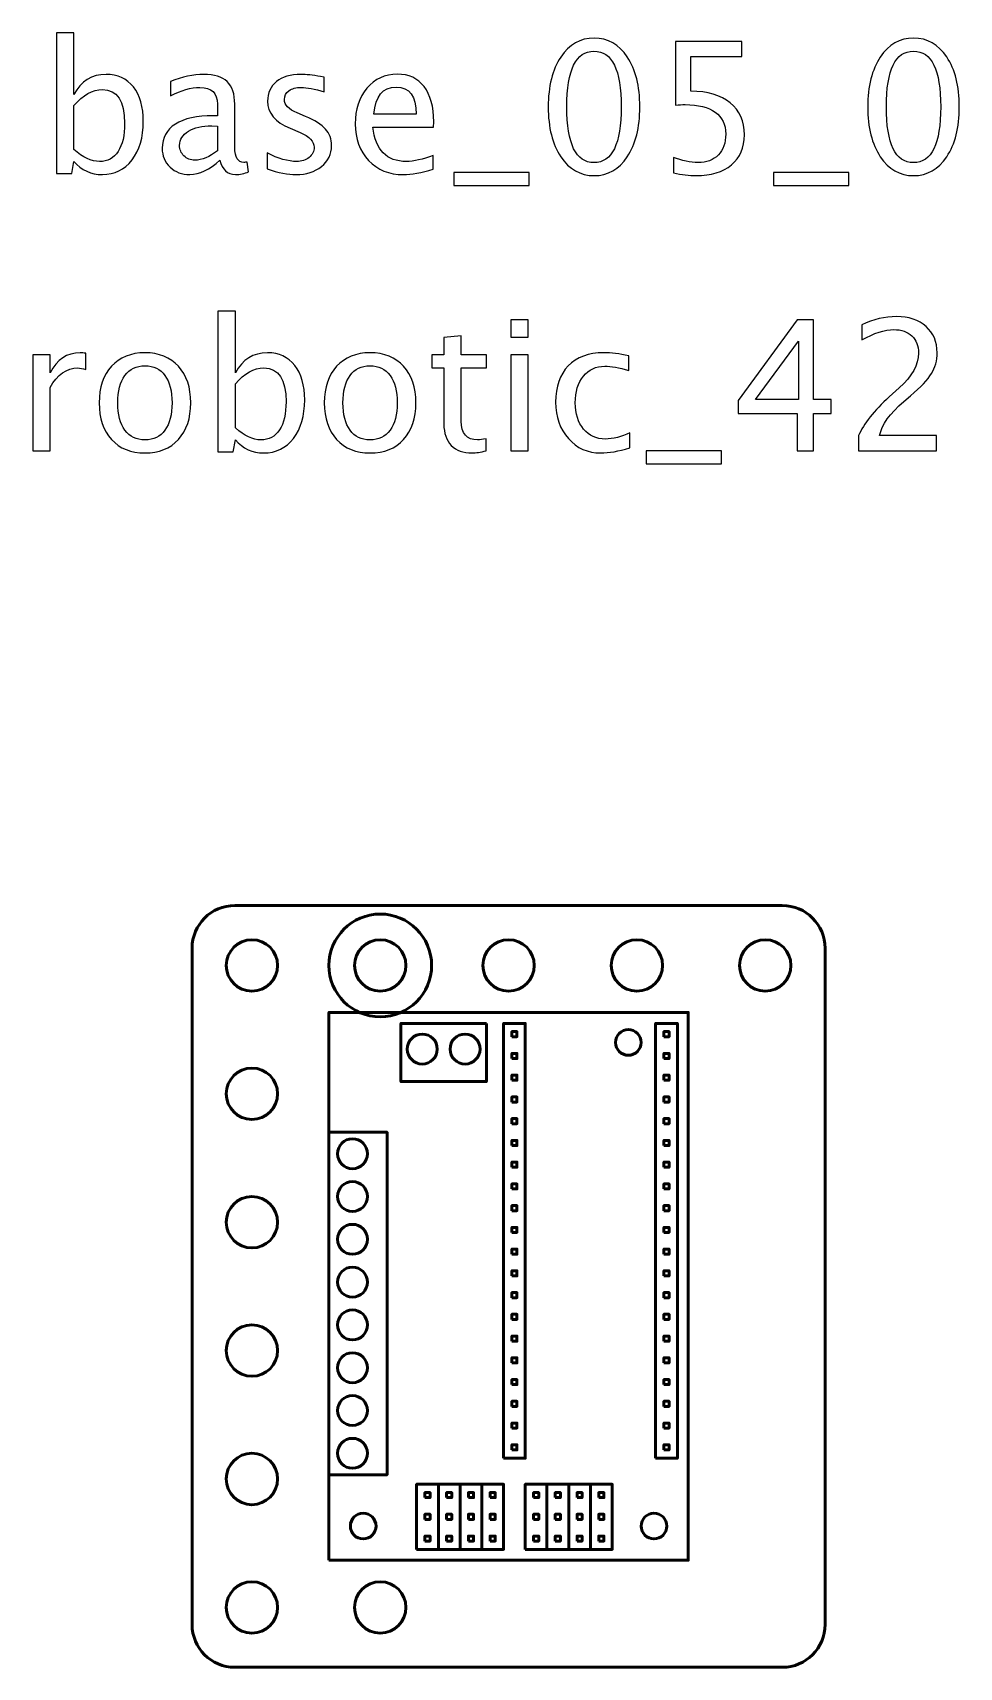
# Model space of a CAD drawing. Header units: centimetres. Extents: x -67 to 67, y -62 to 59.
# Drawn here: x -5.56 to 5.27, y -49.45 to -30.35 of the extents above; entities that cross this region are included whole.
import ezdxf

# ---------------------------------------------------------------- set-up
doc = ezdxf.new("R2010")
doc.units = ezdxf.units.CM
doc.header["$MEASUREMENT"] = 0
doc.layers.add('Layer 1', color=7, linetype='Continuous')

msp = doc.modelspace()

# ---------------------------------------------------------------- linework, layer by layer
at = {"layer": 'Layer 1', "color": 4, "lineweight": 53}
for points in [[(-2.1, -48.2), (2.1, -48.2), (2.1, -41.8), (-2.1, -41.8), (-2.1, -48.2)], [(-0.059, -47.007), (0.195, -47.007), (0.195, -41.927), (-0.059, -41.927), (-0.059, -47.007)], [(1.719, -47.007), (1.973, -47.007), (1.973, -41.927), (1.719, -41.927), (1.719, -47.007)], [(0.038, -42.084), (0.098, -42.084), (0.098, -42.024), (0.038, -42.024), (0.038, -42.084)], [(1.816, -42.084), (1.876, -42.084), (1.876, -42.024), (1.816, -42.024), (1.816, -42.084)], [(0.038, -42.338), (0.098, -42.338), (0.098, -42.278), (0.038, -42.278), (0.038, -42.338)], [(1.816, -42.338), (1.876, -42.338), (1.876, -42.278), (1.816, -42.278), (1.816, -42.338)], [(0.038, -42.592), (0.098, -42.592), (0.098, -42.532), (0.038, -42.532), (0.038, -42.592)], [(1.816, -42.592), (1.876, -42.592), (1.876, -42.532), (1.816, -42.532), (1.816, -42.592)], [(0.038, -42.846), (0.098, -42.846), (0.098, -42.786), (0.038, -42.786), (0.038, -42.846)], [(1.816, -42.846), (1.876, -42.846), (1.876, -42.786), (1.816, -42.786), (1.816, -42.846)], [(0.038, -43.1), (0.098, -43.1), (0.098, -43.04), (0.038, -43.04), (0.038, -43.1)], [(1.816, -43.1), (1.876, -43.1), (1.876, -43.04), (1.816, -43.04), (1.816, -43.1)], [(-2.1, -47.2), (-1.42, -47.2), (-1.42, -43.2), (-2.1, -43.2), (-2.1, -47.2)], [(0.038, -43.354), (0.098, -43.354), (0.098, -43.294), (0.038, -43.294), (0.038, -43.354)], [(1.816, -43.354), (1.876, -43.354), (1.876, -43.294), (1.816, -43.294), (1.816, -43.354)], [(0.038, -43.608), (0.098, -43.608), (0.098, -43.548), (0.038, -43.548), (0.038, -43.608)], [(1.816, -43.608), (1.876, -43.608), (1.876, -43.548), (1.816, -43.548), (1.816, -43.608)], [(0.038, -43.862), (0.098, -43.862), (0.098, -43.802), (0.038, -43.802), (0.038, -43.862)], [(1.816, -43.862), (1.876, -43.862), (1.876, -43.802), (1.816, -43.802), (1.816, -43.862)], [(0.038, -44.116), (0.098, -44.116), (0.098, -44.056), (0.038, -44.056), (0.038, -44.116)], [(1.816, -44.116), (1.876, -44.116), (1.876, -44.056), (1.816, -44.056), (1.816, -44.116)], [(0.038, -44.37), (0.098, -44.37), (0.098, -44.31), (0.038, -44.31), (0.038, -44.37)], [(1.816, -44.37), (1.876, -44.37), (1.876, -44.31), (1.816, -44.31), (1.816, -44.37)], [(0.038, -44.624), (0.098, -44.624), (0.098, -44.564), (0.038, -44.564), (0.038, -44.624)], [(1.816, -44.624), (1.876, -44.624), (1.876, -44.564), (1.816, -44.564), (1.816, -44.624)], [(0.038, -44.878), (0.098, -44.878), (0.098, -44.818), (0.038, -44.818), (0.038, -44.878)], [(1.816, -44.878), (1.876, -44.878), (1.876, -44.818), (1.816, -44.818), (1.816, -44.878)], [(0.038, -45.132), (0.098, -45.132), (0.098, -45.072), (0.038, -45.072), (0.038, -45.132)], [(1.816, -45.132), (1.876, -45.132), (1.876, -45.072), (1.816, -45.072), (1.816, -45.132)], [(0.038, -45.386), (0.098, -45.386), (0.098, -45.326), (0.038, -45.326), (0.038, -45.386)], [(1.816, -45.386), (1.876, -45.386), (1.876, -45.326), (1.816, -45.326), (1.816, -45.386)], [(0.038, -45.64), (0.098, -45.64), (0.098, -45.58), (0.038, -45.58), (0.038, -45.64)], [(1.816, -45.64), (1.876, -45.64), (1.876, -45.58), (1.816, -45.58), (1.816, -45.64)], [(0.038, -45.894), (0.098, -45.894), (0.098, -45.834), (0.038, -45.834), (0.038, -45.894)], [(1.816, -45.894), (1.876, -45.894), (1.876, -45.834), (1.816, -45.834), (1.816, -45.894)], [(0.038, -46.148), (0.098, -46.148), (0.098, -46.088), (0.038, -46.088), (0.038, -46.148)], [(1.816, -46.148), (1.876, -46.148), (1.876, -46.088), (1.816, -46.088), (1.816, -46.148)], [(0.038, -46.402), (0.098, -46.402), (0.098, -46.342), (0.038, -46.342), (0.038, -46.402)], [(1.816, -46.402), (1.876, -46.402), (1.876, -46.342), (1.816, -46.342), (1.816, -46.402)], [(0.038, -46.656), (0.098, -46.656), (0.098, -46.596), (0.038, -46.596), (0.038, -46.656)], [(1.816, -46.656), (1.876, -46.656), (1.876, -46.596), (1.816, -46.596), (1.816, -46.656)], [(0.038, -46.91), (0.098, -46.91), (0.098, -46.85), (0.038, -46.85), (0.038, -46.91)], [(1.816, -46.91), (1.876, -46.91), (1.876, -46.85), (1.816, -46.85), (1.816, -46.91)], [(-1.075, -48.073), (-0.821, -48.073), (-0.821, -47.311), (-1.075, -47.311), (-1.075, -48.073)], [(-0.821, -48.073), (-0.567, -48.073), (-0.567, -47.311), (-0.821, -47.311), (-0.821, -48.073)], [(-0.567, -48.073), (-0.313, -48.073), (-0.313, -47.311), (-0.567, -47.311), (-0.567, -48.073)], [(-0.313, -48.073), (-0.059, -48.073), (-0.059, -47.311), (-0.313, -47.311), (-0.313, -48.073)], [(0.195, -48.073), (0.449, -48.073), (0.449, -47.311), (0.195, -47.311), (0.195, -48.073)], [(0.449, -48.073), (0.703, -48.073), (0.703, -47.311), (0.449, -47.311), (0.449, -48.073)], [(0.703, -48.073), (0.957, -48.073), (0.957, -47.311), (0.703, -47.311), (0.703, -48.073)], [(0.957, -48.073), (1.211, -48.073), (1.211, -47.311), (0.957, -47.311), (0.957, -48.073)], [(-0.978, -47.468), (-0.918, -47.468), (-0.918, -47.408), (-0.978, -47.408), (-0.978, -47.468)], [(-0.724, -47.468), (-0.664, -47.468), (-0.664, -47.408), (-0.724, -47.408), (-0.724, -47.468)], [(-0.47, -47.468), (-0.41, -47.468), (-0.41, -47.408), (-0.47, -47.408), (-0.47, -47.468)], [(-0.216, -47.468), (-0.156, -47.468), (-0.156, -47.408), (-0.216, -47.408), (-0.216, -47.468)], [(0.292, -47.468), (0.352, -47.468), (0.352, -47.408), (0.292, -47.408), (0.292, -47.468)], [(0.546, -47.468), (0.606, -47.468), (0.606, -47.408), (0.546, -47.408), (0.546, -47.468)], [(0.8, -47.468), (0.86, -47.468), (0.86, -47.408), (0.8, -47.408), (0.8, -47.468)], [(1.054, -47.468), (1.114, -47.468), (1.114, -47.408), (1.054, -47.408), (1.054, -47.468)], [(-0.978, -47.722), (-0.918, -47.722), (-0.918, -47.662), (-0.978, -47.662), (-0.978, -47.722)], [(-0.724, -47.722), (-0.664, -47.722), (-0.664, -47.662), (-0.724, -47.662), (-0.724, -47.722)], [(-0.47, -47.722), (-0.41, -47.722), (-0.41, -47.662), (-0.47, -47.662), (-0.47, -47.722)], [(-0.216, -47.722), (-0.156, -47.722), (-0.156, -47.662), (-0.216, -47.662), (-0.216, -47.722)], [(0.292, -47.722), (0.352, -47.722), (0.352, -47.662), (0.292, -47.662), (0.292, -47.722)], [(0.546, -47.722), (0.606, -47.722), (0.606, -47.662), (0.546, -47.662), (0.546, -47.722)], [(0.8, -47.722), (0.86, -47.722), (0.86, -47.662), (0.8, -47.662), (0.8, -47.722)], [(1.054, -47.722), (1.114, -47.722), (1.114, -47.662), (1.054, -47.662), (1.054, -47.722)], [(-0.978, -47.976), (-0.918, -47.976), (-0.918, -47.916), (-0.978, -47.916), (-0.978, -47.976)], [(-0.724, -47.976), (-0.664, -47.976), (-0.664, -47.916), (-0.724, -47.916), (-0.724, -47.976)], [(-0.47, -47.976), (-0.41, -47.976), (-0.41, -47.916), (-0.47, -47.916), (-0.47, -47.976)], [(-0.216, -47.976), (-0.156, -47.976), (-0.156, -47.916), (-0.216, -47.916), (-0.216, -47.976)], [(0.292, -47.976), (0.352, -47.976), (0.352, -47.916), (0.292, -47.916), (0.292, -47.976)], [(0.546, -47.976), (0.606, -47.976), (0.606, -47.916), (0.546, -47.916), (0.546, -47.976)], [(0.8, -47.976), (0.86, -47.976), (0.86, -47.916), (0.8, -47.916), (0.8, -47.976)], [(1.054, -47.976), (1.114, -47.976), (1.114, -47.916), (1.054, -47.916), (1.054, -47.976)]]:
    msp.add_lwpolyline(points, close=True, dxfattribs=at)
at = {"layer": 'Layer 1', "lineweight": 53}
for centre, major_axis in [((-1.49999, -41.25001), (0, 0.60001)), ((-2.99999, -41.25001), (0, 0.30001)), ((-1.49999, -41.25001), (0, 0.30001)), ((0.00001, -41.25001), (0, 0.30001)), ((1.50001, -41.25001), (0, 0.30001)), ((3.00001, -41.25001), (0, 0.30001)), ((-2.99999, -42.75001), (0, 0.30001)), ((-2.99999, -44.25001), (0, 0.30001)), ((-2.99999, -45.75001), (0, 0.30001)), ((-2.99999, -47.25001), (0, 0.30001)), ((-2.99999, -48.75001), (0, 0.30001)), ((-1.49999, -48.75001), (0, 0.30001))]:
    msp.add_ellipse(centre, major_axis=major_axis, ratio=1, dxfattribs=at)
at = {"layer": 'Layer 1', "color": 4, "lineweight": 53}
for centre, major_axis in [((1.4, -42.15), (0, 0.15)), ((-1.825, -43.45), (0, 0.175)), ((-1.825, -43.95), (0, 0.175)), ((-1.825, -44.45), (0, 0.175)), ((-1.825, -44.95), (0, 0.175)), ((-1.825, -45.45), (0, 0.175)), ((-1.825, -45.95), (0, 0.175)), ((-1.825, -46.45), (0, 0.175)), ((-1.825, -46.95), (0, 0.175)), ((-1.7, -47.8), (0, 0.15)), ((1.7, -47.8), (0, 0.15))]:
    msp.add_ellipse(centre, major_axis=major_axis, ratio=1, dxfattribs=at)
at = {"layer": 'Layer 1'}
for points, knots in [([(-5.28445, -31.99811), (-5.28445, -31.99811), (-5.28445, -30.35346), (-5.28445, -30.35346), (-5.28445, -30.35346), (-5.28445, -30.35346), (-5.08125, -30.35346), (-5.08125, -30.35346), (-5.08125, -30.35346), (-5.08125, -30.35346), (-5.08125, -31.07559), (-5.08125, -31.07559), (-5.08125, -31.07559), (-4.99799, -30.91861), (-4.87276, -30.84029), (-4.70589, -30.84029), (-4.70589, -30.84029), (-4.57078, -30.84029), (-4.46459, -30.88933), (-4.38698, -30.98775), (-4.38698, -30.98775), (-4.30937, -31.08618), (-4.27056, -31.22059), (-4.27056, -31.39098), (-4.27056, -31.39098), (-4.27056, -31.57654), (-4.31466, -31.72647), (-4.4025, -31.84007), (-4.4025, -31.84007), (-4.49035, -31.95401), (-4.60606, -32.01081), (-4.74928, -32.01081), (-4.74928, -32.01081), (-4.88228, -32.01081), (-4.99305, -31.96001), (-5.08125, -31.85806), (-5.08125, -31.85806), (-5.08125, -31.85806), (-5.10594, -31.99811), (-5.10594, -31.99811), (-5.10594, -31.99811), (-5.10594, -31.99811), (-5.28445, -31.99811), (-5.28445, -31.99811)], [0, 0, 0, 0, 0.08333333, 0.08333333, 0.08333333, 0.08333333, 0.16666667, 0.16666667, 0.16666667, 0.16666667, 0.25, 0.25, 0.25, 0.25, 0.33333333, 0.33333333, 0.33333333, 0.33333333, 0.41666667, 0.41666667, 0.41666667, 0.41666667, 0.5, 0.5, 0.5, 0.5, 0.58333333, 0.58333333, 0.58333333, 0.58333333, 0.66666667, 0.66666667, 0.66666667, 0.66666667, 0.75, 0.75, 0.75, 0.75, 0.83333333, 0.83333333, 0.83333333, 0.83333333, 1, 1, 1, 1]), ([(0.99889, -32.02351), (0.83837, -32.02351), (0.7089, -31.94978), (0.61083, -31.80267), (0.61083, -31.80267), (0.51241, -31.65556), (0.46337, -31.46153), (0.46337, -31.22023), (0.46337, -31.22023), (0.46337, -30.97893), (0.51241, -30.78491), (0.61083, -30.6378), (0.61083, -30.6378), (0.7089, -30.49069), (0.83837, -30.41696), (0.99889, -30.41696), (0.99889, -30.41696), (1.16011, -30.41696), (1.28958, -30.49034), (1.38765, -30.63709), (1.38765, -30.63709), (1.48537, -30.78385), (1.53441, -30.97823), (1.53441, -31.22023), (1.53441, -31.22023), (1.53441, -31.46153), (1.48537, -31.65556), (1.38765, -31.80267), (1.38765, -31.80267), (1.28958, -31.94978), (1.16011, -32.02351), (0.99889, -32.02351)], [0, 0, 0, 0, 0.11111111, 0.11111111, 0.11111111, 0.11111111, 0.22222222, 0.22222222, 0.22222222, 0.22222222, 0.33333333, 0.33333333, 0.33333333, 0.33333333, 0.44444444, 0.44444444, 0.44444444, 0.44444444, 0.55555556, 0.55555556, 0.55555556, 0.55555556, 0.66666667, 0.66666667, 0.66666667, 0.66666667, 0.77777778, 0.77777778, 0.77777778, 0.77777778, 1, 1, 1, 1]), ([(1.92669, -31.99176), (1.92669, -31.99176), (1.92669, -31.80973), (1.92669, -31.80973), (1.92669, -31.80973), (2.02794, -31.85065), (2.1239, -31.87111), (2.21562, -31.87111), (2.21562, -31.87111), (2.31581, -31.87111), (2.39483, -31.84148), (2.45233, -31.78221), (2.45233, -31.78221), (2.50984, -31.72294), (2.53841, -31.64145), (2.53841, -31.53773), (2.53841, -31.53773), (2.53841, -31.42626), (2.49784, -31.34088), (2.4167, -31.28197), (2.4167, -31.28197), (2.33556, -31.22306), (2.21809, -31.19378), (2.06463, -31.19378), (2.06463, -31.19378), (2.029, -31.19378), (1.99125, -31.19624), (1.95209, -31.20118), (1.95209, -31.20118), (1.95209, -31.20118), (1.95209, -30.45506), (1.95209, -30.45506), (1.95209, -30.45506), (1.95209, -30.45506), (2.7268, -30.45506), (2.7268, -30.45506), (2.7268, -30.45506), (2.7268, -30.45506), (2.7268, -30.63286), (2.7268, -30.63286), (2.7268, -30.63286), (2.7268, -30.63286), (2.12989, -30.63286), (2.12989, -30.63286), (2.12989, -30.63286), (2.12989, -30.63286), (2.12989, -31.03714), (2.12989, -31.03714), (2.12989, -31.03714), (2.32674, -31.03714), (2.4802, -31.0823), (2.59062, -31.17261), (2.59062, -31.17261), (2.70104, -31.26257), (2.75643, -31.38745), (2.75643, -31.54726), (2.75643, -31.54726), (2.75643, -31.69613), (2.70633, -31.81255), (2.60614, -31.89686), (2.60614, -31.89686), (2.50596, -31.98118), (2.36767, -32.02351), (2.19128, -32.02351), (2.19128, -32.02351), (2.11261, -32.02351), (2.02441, -32.01293), (1.92669, -31.99176)], [0, 0, 0, 0, 0.05555556, 0.05555556, 0.05555556, 0.05555556, 0.11111111, 0.11111111, 0.11111111, 0.11111111, 0.16666667, 0.16666667, 0.16666667, 0.16666667, 0.22222222, 0.22222222, 0.22222222, 0.22222222, 0.27777778, 0.27777778, 0.27777778, 0.27777778, 0.33333333, 0.33333333, 0.33333333, 0.33333333, 0.38888889, 0.38888889, 0.38888889, 0.38888889, 0.44444444, 0.44444444, 0.44444444, 0.44444444, 0.5, 0.5, 0.5, 0.5, 0.55555556, 0.55555556, 0.55555556, 0.55555556, 0.61111111, 0.61111111, 0.61111111, 0.61111111, 0.66666667, 0.66666667, 0.66666667, 0.66666667, 0.72222222, 0.72222222, 0.72222222, 0.72222222, 0.77777778, 0.77777778, 0.77777778, 0.77777778, 0.83333333, 0.83333333, 0.83333333, 0.83333333, 0.88888889, 0.88888889, 0.88888889, 0.88888889, 1, 1, 1, 1]), ([(4.73411, -32.02351), (4.57359, -32.02351), (4.44412, -31.94978), (4.34605, -31.80267), (4.34605, -31.80267), (4.24763, -31.65556), (4.19859, -31.46153), (4.19859, -31.22023), (4.19859, -31.22023), (4.19859, -30.97893), (4.24763, -30.78491), (4.34605, -30.6378), (4.34605, -30.6378), (4.44412, -30.49069), (4.57359, -30.41696), (4.73411, -30.41696), (4.73411, -30.41696), (4.89533, -30.41696), (5.0248, -30.49034), (5.12287, -30.63709), (5.12287, -30.63709), (5.22059, -30.78385), (5.26963, -30.97823), (5.26963, -31.22023), (5.26963, -31.22023), (5.26963, -31.46153), (5.22059, -31.65556), (5.12287, -31.80267), (5.12287, -31.80267), (5.0248, -31.94978), (4.89533, -32.02351), (4.73411, -32.02351)], [0, 0, 0, 0, 0.11111111, 0.11111111, 0.11111111, 0.11111111, 0.22222222, 0.22222222, 0.22222222, 0.22222222, 0.33333333, 0.33333333, 0.33333333, 0.33333333, 0.44444444, 0.44444444, 0.44444444, 0.44444444, 0.55555556, 0.55555556, 0.55555556, 0.55555556, 0.66666667, 0.66666667, 0.66666667, 0.66666667, 0.77777778, 0.77777778, 0.77777778, 0.77777778, 1, 1, 1, 1]), ([(0.99853, -31.87111), (1.21055, -31.87111), (1.31639, -31.65415), (1.31639, -31.22023), (1.31639, -31.22023), (1.31639, -30.78632), (1.21055, -30.56936), (0.99853, -30.56936), (0.99853, -30.56936), (0.78722, -30.56936), (0.68139, -30.78632), (0.68139, -31.22023), (0.68139, -31.22023), (0.68139, -31.65415), (0.78722, -31.87111), (0.99853, -31.87111)], [0, 0, 0, 0, 0.2, 0.2, 0.2, 0.2, 0.4, 0.4, 0.4, 0.4, 0.6, 0.6, 0.6, 0.6, 1, 1, 1, 1]), ([(4.73375, -31.87111), (4.94577, -31.87111), (5.05161, -31.65415), (5.05161, -31.22023), (5.05161, -31.22023), (5.05161, -30.78632), (4.94577, -30.56936), (4.73375, -30.56936), (4.73375, -30.56936), (4.52244, -30.56936), (4.41661, -30.78632), (4.41661, -31.22023), (4.41661, -31.22023), (4.41661, -31.65415), (4.52244, -31.87111), (4.73375, -31.87111)], [0, 0, 0, 0, 0.2, 0.2, 0.2, 0.2, 0.4, 0.4, 0.4, 0.4, 0.6, 0.6, 0.6, 0.6, 1, 1, 1, 1]), ([(-3.37416, -31.84253), (-3.49622, -31.95472), (-3.61369, -32.01081), (-3.72658, -32.01081), (-3.72658, -32.01081), (-3.81936, -32.01081), (-3.89662, -31.98188), (-3.95765, -31.92367), (-3.95765, -31.92367), (-4.01903, -31.86547), (-4.04973, -31.79209), (-4.04973, -31.70354), (-4.04973, -31.70354), (-4.04973, -31.58113), (-3.99822, -31.48693), (-3.89521, -31.42132), (-3.89521, -31.42132), (-3.7922, -31.3557), (-3.64438, -31.32289), (-3.45177, -31.32289), (-3.45177, -31.32289), (-3.45177, -31.32289), (-3.40414, -31.32289), (-3.40414, -31.32289), (-3.40414, -31.32289), (-3.40414, -31.32289), (-3.40414, -31.18778), (-3.40414, -31.18778), (-3.40414, -31.18778), (-3.40414, -31.0576), (-3.47188, -30.99269), (-3.6077, -30.99269), (-3.6077, -30.99269), (-3.71282, -30.99269), (-3.82783, -31.02585), (-3.95236, -31.09218), (-3.95236, -31.09218), (-3.95236, -31.09218), (-3.95236, -30.92496), (-3.95236, -30.92496), (-3.95236, -30.92496), (-3.81548, -30.86851), (-3.68636, -30.84029), (-3.56536, -30.84029), (-3.56536, -30.84029), (-3.44083, -30.84029), (-3.34876, -30.86851), (-3.28984, -30.92531), (-3.28984, -30.92531), (-3.23058, -30.98211), (-3.20094, -31.0696), (-3.20094, -31.18778), (-3.20094, -31.18778), (-3.20094, -31.18778), (-3.20094, -31.69472), (-3.20094, -31.69472), (-3.20094, -31.69472), (-3.20094, -31.81078), (-3.16531, -31.86899), (-3.0937, -31.86899), (-3.0937, -31.86899), (-3.08488, -31.86899), (-3.07182, -31.86758), (-3.05454, -31.86476), (-3.05454, -31.86476), (-3.05454, -31.86476), (-3.04007, -31.97765), (-3.04007, -31.97765), (-3.04007, -31.97765), (-3.08629, -31.99987), (-3.13709, -32.01081), (-3.19283, -32.01081), (-3.19283, -32.01081), (-3.28773, -32.01081), (-3.34805, -31.95472), (-3.37416, -31.84253)], [0, 0, 0, 0, 0.05, 0.05, 0.05, 0.05, 0.1, 0.1, 0.1, 0.1, 0.15, 0.15, 0.15, 0.15, 0.2, 0.2, 0.2, 0.2, 0.25, 0.25, 0.25, 0.25, 0.3, 0.3, 0.3, 0.3, 0.35, 0.35, 0.35, 0.35, 0.4, 0.4, 0.4, 0.4, 0.45, 0.45, 0.45, 0.45, 0.5, 0.5, 0.5, 0.5, 0.55, 0.55, 0.55, 0.55, 0.6, 0.6, 0.6, 0.6, 0.65, 0.65, 0.65, 0.65, 0.7, 0.7, 0.7, 0.7, 0.75, 0.75, 0.75, 0.75, 0.8, 0.8, 0.8, 0.8, 0.85, 0.85, 0.85, 0.85, 0.9, 0.9, 0.9, 0.9, 1, 1, 1, 1]), ([(-2.82383, -31.94519), (-2.82383, -31.94519), (-2.82383, -31.75893), (-2.82383, -31.75893), (-2.82383, -31.75893), (-2.69083, -31.82525), (-2.57547, -31.85841), (-2.47705, -31.85841), (-2.47705, -31.85841), (-2.41848, -31.85841), (-2.3698, -31.84253), (-2.33135, -31.81078), (-2.33135, -31.81078), (-2.2929, -31.77939), (-2.27349, -31.73988), (-2.27349, -31.69225), (-2.27349, -31.69225), (-2.27349, -31.62275), (-2.32747, -31.56525), (-2.43542, -31.51974), (-2.43542, -31.51974), (-2.43542, -31.51974), (-2.5543, -31.4693), (-2.5543, -31.4693), (-2.5543, -31.4693), (-2.72963, -31.39662), (-2.81748, -31.2915), (-2.81748, -31.15497), (-2.81748, -31.15497), (-2.81748, -31.05725), (-2.7829, -30.98034), (-2.71376, -30.92425), (-2.71376, -30.92425), (-2.64462, -30.86816), (-2.54972, -30.84029), (-2.42942, -30.84029), (-2.42942, -30.84029), (-2.36698, -30.84029), (-2.28937, -30.84876), (-2.19729, -30.86604), (-2.19729, -30.86604), (-2.19729, -30.86604), (-2.15496, -30.87416), (-2.15496, -30.87416), (-2.15496, -30.87416), (-2.15496, -30.87416), (-2.15496, -31.04349), (-2.15496, -31.04349), (-2.15496, -31.04349), (-2.2682, -31.00963), (-2.35851, -30.99269), (-2.42589, -30.99269), (-2.42589, -30.99269), (-2.48516, -30.99269), (-2.53208, -31.00574), (-2.56771, -31.0315), (-2.56771, -31.0315), (-2.60299, -31.05725), (-2.62063, -31.09182), (-2.62063, -31.13521), (-2.62063, -31.13521), (-2.62063, -31.19624), (-2.57124, -31.2481), (-2.47211, -31.29008), (-2.47211, -31.29008), (-2.47211, -31.29008), (-2.37439, -31.33136), (-2.37439, -31.33136), (-2.37439, -31.33136), (-2.26361, -31.37793), (-2.1853, -31.42731), (-2.13944, -31.47917), (-2.13944, -31.47917), (-2.09322, -31.53103), (-2.07029, -31.59594), (-2.07029, -31.67355), (-2.07029, -31.67355), (-2.07029, -31.77198), (-2.1091, -31.85277), (-2.18706, -31.91591), (-2.18706, -31.91591), (-2.26467, -31.97906), (-2.36416, -32.01081), (-2.48516, -32.01081), (-2.48516, -32.01081), (-2.57829, -32.01081), (-2.69083, -31.98894), (-2.82383, -31.94519)], [0, 0, 0, 0, 0.04347826, 0.04347826, 0.04347826, 0.04347826, 0.08695652, 0.08695652, 0.08695652, 0.08695652, 0.13043478, 0.13043478, 0.13043478, 0.13043478, 0.17391304, 0.17391304, 0.17391304, 0.17391304, 0.2173913, 0.2173913, 0.2173913, 0.2173913, 0.26086957, 0.26086957, 0.26086957, 0.26086957, 0.30434783, 0.30434783, 0.30434783, 0.30434783, 0.34782609, 0.34782609, 0.34782609, 0.34782609, 0.39130435, 0.39130435, 0.39130435, 0.39130435, 0.43478261, 0.43478261, 0.43478261, 0.43478261, 0.47826087, 0.47826087, 0.47826087, 0.47826087, 0.52173913, 0.52173913, 0.52173913, 0.52173913, 0.56521739, 0.56521739, 0.56521739, 0.56521739, 0.60869565, 0.60869565, 0.60869565, 0.60869565, 0.65217391, 0.65217391, 0.65217391, 0.65217391, 0.69565217, 0.69565217, 0.69565217, 0.69565217, 0.73913043, 0.73913043, 0.73913043, 0.73913043, 0.7826087, 0.7826087, 0.7826087, 0.7826087, 0.82608696, 0.82608696, 0.82608696, 0.82608696, 0.86956522, 0.86956522, 0.86956522, 0.86956522, 0.91304348, 0.91304348, 0.91304348, 0.91304348, 1, 1, 1, 1]), ([(-0.88108, -31.94943), (-1.0176, -31.99035), (-1.13437, -32.01081), (-1.23174, -32.01081), (-1.23174, -32.01081), (-1.3979, -32.01081), (-1.53301, -31.95578), (-1.63708, -31.84606), (-1.63708, -31.84606), (-1.74115, -31.73635), (-1.79336, -31.59418), (-1.79336, -31.4192), (-1.79336, -31.4192), (-1.79336, -31.24951), (-1.7475, -31.11017), (-1.65542, -31.00116), (-1.65542, -31.00116), (-1.56335, -30.8925), (-1.44552, -30.83817), (-1.30194, -30.83817), (-1.30194, -30.83817), (-1.16612, -30.83817), (-1.06099, -30.88651), (-0.98691, -30.98317), (-0.98691, -30.98317), (-0.91283, -31.07983), (-0.87578, -31.21671), (-0.87578, -31.39415), (-0.87578, -31.39415), (-0.87578, -31.39415), (-0.87684, -31.45624), (-0.87684, -31.45624), (-0.87684, -31.45624), (-0.87684, -31.45624), (-1.58593, -31.45624), (-1.58593, -31.45624), (-1.58593, -31.45624), (-1.55629, -31.72435), (-1.42541, -31.85841), (-1.19364, -31.85841), (-1.19364, -31.85841), (-1.10862, -31.85841), (-1.00455, -31.83442), (-0.88108, -31.78644), (-0.88108, -31.78644), (-0.88108, -31.78644), (-0.88108, -31.94943), (-0.88108, -31.94943)], [0, 0, 0, 0, 0.07692308, 0.07692308, 0.07692308, 0.07692308, 0.15384615, 0.15384615, 0.15384615, 0.15384615, 0.23076923, 0.23076923, 0.23076923, 0.23076923, 0.30769231, 0.30769231, 0.30769231, 0.30769231, 0.38461538, 0.38461538, 0.38461538, 0.38461538, 0.46153846, 0.46153846, 0.46153846, 0.46153846, 0.53846154, 0.53846154, 0.53846154, 0.53846154, 0.61538462, 0.61538462, 0.61538462, 0.61538462, 0.69230769, 0.69230769, 0.69230769, 0.69230769, 0.76923077, 0.76923077, 0.76923077, 0.76923077, 0.84615385, 0.84615385, 0.84615385, 0.84615385, 1, 1, 1, 1]), ([(-5.08125, -31.718), (-4.97647, -31.81149), (-4.87664, -31.85841), (-4.78174, -31.85841), (-4.78174, -31.85841), (-4.68825, -31.85841), (-4.61593, -31.81925), (-4.56513, -31.74129), (-4.56513, -31.74129), (-4.51398, -31.66332), (-4.48858, -31.55361), (-4.48858, -31.41179), (-4.48858, -31.41179), (-4.48858, -31.14933), (-4.57537, -31.01809), (-4.74893, -31.01809), (-4.74893, -31.01809), (-4.86253, -31.01809), (-4.9733, -31.07948), (-5.08125, -31.20259), (-5.08125, -31.20259), (-5.08125, -31.20259), (-5.08125, -31.718), (-5.08125, -31.718)], [0, 0, 0, 0, 0.14285714, 0.14285714, 0.14285714, 0.14285714, 0.28571429, 0.28571429, 0.28571429, 0.28571429, 0.42857143, 0.42857143, 0.42857143, 0.42857143, 0.57142857, 0.57142857, 0.57142857, 0.57142857, 0.71428571, 0.71428571, 0.71428571, 0.71428571, 1, 1, 1, 1]), ([(-1.57534, -31.30384), (-1.57534, -31.30384), (-1.08004, -31.30384), (-1.08004, -31.30384), (-1.08004, -31.30384), (-1.08004, -31.095), (-1.15801, -30.99058), (-1.31358, -30.99058), (-1.31358, -30.99058), (-1.47021, -30.99058), (-1.55735, -31.095), (-1.57534, -31.30384)], [0, 0, 0, 0, 0.25, 0.25, 0.25, 0.25, 0.5, 0.5, 0.5, 0.5, 1, 1, 1, 1]), ([(-3.40414, -31.73176), (-3.40414, -31.73176), (-3.40414, -31.44354), (-3.40414, -31.44354), (-3.40414, -31.44354), (-3.40414, -31.44354), (-3.46941, -31.44143), (-3.46941, -31.44143), (-3.46941, -31.44143), (-3.5823, -31.44143), (-3.67331, -31.46224), (-3.74281, -31.50387), (-3.74281, -31.50387), (-3.81195, -31.54585), (-3.84653, -31.60123), (-3.84653, -31.67038), (-3.84653, -31.67038), (-3.84653, -31.71871), (-3.82924, -31.75963), (-3.79502, -31.79315), (-3.79502, -31.79315), (-3.76045, -31.82666), (-3.71847, -31.84359), (-3.66873, -31.84359), (-3.66873, -31.84359), (-3.58406, -31.84359), (-3.49586, -31.8062), (-3.40414, -31.73176)], [0, 0, 0, 0, 0.125, 0.125, 0.125, 0.125, 0.25, 0.25, 0.25, 0.25, 0.375, 0.375, 0.375, 0.375, 0.5, 0.5, 0.5, 0.5, 0.625, 0.625, 0.625, 0.625, 0.75, 0.75, 0.75, 0.75, 1, 1, 1, 1]), ([(-0.63942, -32.13781), (-0.63942, -32.13781), (-0.63942, -31.98541), (-0.63942, -31.98541), (-0.63942, -31.98541), (-0.63942, -31.98541), (0.24111, -31.98541), (0.24111, -31.98541), (0.24111, -31.98541), (0.24111, -31.98541), (0.24111, -32.13781), (0.24111, -32.13781), (0.24111, -32.13781), (0.24111, -32.13781), (-0.63942, -32.13781), (-0.63942, -32.13781)], [0, 0, 0, 0, 0.2, 0.2, 0.2, 0.2, 0.4, 0.4, 0.4, 0.4, 0.6, 0.6, 0.6, 0.6, 1, 1, 1, 1]), ([(3.0958, -32.13781), (3.0958, -32.13781), (3.0958, -31.98541), (3.0958, -31.98541), (3.0958, -31.98541), (3.0958, -31.98541), (3.97633, -31.98541), (3.97633, -31.98541), (3.97633, -31.98541), (3.97633, -31.98541), (3.97633, -32.13781), (3.97633, -32.13781), (3.97633, -32.13781), (3.97633, -32.13781), (3.0958, -32.13781), (3.0958, -32.13781)], [0, 0, 0, 0, 0.2, 0.2, 0.2, 0.2, 0.4, 0.4, 0.4, 0.4, 0.6, 0.6, 0.6, 0.6, 1, 1, 1, 1]), ([(-3.39744, -35.25072), (-3.39744, -35.25072), (-3.39744, -33.60607), (-3.39744, -33.60607), (-3.39744, -33.60607), (-3.39744, -33.60607), (-3.19424, -33.60607), (-3.19424, -33.60607), (-3.19424, -33.60607), (-3.19424, -33.60607), (-3.19424, -34.3282), (-3.19424, -34.3282), (-3.19424, -34.3282), (-3.11098, -34.17122), (-2.98575, -34.0929), (-2.81888, -34.0929), (-2.81888, -34.0929), (-2.68377, -34.0929), (-2.57758, -34.14194), (-2.49997, -34.24036), (-2.49997, -34.24036), (-2.42236, -34.33879), (-2.38355, -34.4732), (-2.38355, -34.64359), (-2.38355, -34.64359), (-2.38355, -34.82915), (-2.42765, -34.97908), (-2.51549, -35.09268), (-2.51549, -35.09268), (-2.60334, -35.20662), (-2.71905, -35.26342), (-2.86227, -35.26342), (-2.86227, -35.26342), (-2.99527, -35.26342), (-3.10604, -35.21262), (-3.19424, -35.11067), (-3.19424, -35.11067), (-3.19424, -35.11067), (-3.21893, -35.25072), (-3.21893, -35.25072), (-3.21893, -35.25072), (-3.21893, -35.25072), (-3.39744, -35.25072), (-3.39744, -35.25072)], [0, 0, 0, 0, 0.08333333, 0.08333333, 0.08333333, 0.08333333, 0.16666667, 0.16666667, 0.16666667, 0.16666667, 0.25, 0.25, 0.25, 0.25, 0.33333333, 0.33333333, 0.33333333, 0.33333333, 0.41666667, 0.41666667, 0.41666667, 0.41666667, 0.5, 0.5, 0.5, 0.5, 0.58333333, 0.58333333, 0.58333333, 0.58333333, 0.66666667, 0.66666667, 0.66666667, 0.66666667, 0.75, 0.75, 0.75, 0.75, 0.83333333, 0.83333333, 0.83333333, 0.83333333, 1, 1, 1, 1]), ([(0.02662, -33.91087), (0.02662, -33.91087), (0.02662, -33.70767), (0.02662, -33.70767), (0.02662, -33.70767), (0.02662, -33.70767), (0.22982, -33.70767), (0.22982, -33.70767), (0.22982, -33.70767), (0.22982, -33.70767), (0.22982, -33.91087), (0.22982, -33.91087), (0.22982, -33.91087), (0.22982, -33.91087), (0.02662, -33.91087), (0.02662, -33.91087)], [0, 0, 0, 0, 0.2, 0.2, 0.2, 0.2, 0.4, 0.4, 0.4, 0.4, 0.6, 0.6, 0.6, 0.6, 1, 1, 1, 1]), ([(3.37555, -35.23802), (3.37555, -35.23802), (3.37555, -34.8041), (3.37555, -34.8041), (3.37555, -34.8041), (3.37555, -34.8041), (2.68552, -34.8041), (2.68552, -34.8041), (2.68552, -34.8041), (2.68552, -34.8041), (2.68552, -34.64959), (2.68552, -34.64959), (2.68552, -34.64959), (2.68552, -34.64959), (3.37555, -33.70767), (3.37555, -33.70767), (3.37555, -33.70767), (3.37555, -33.70767), (3.56605, -33.70767), (3.56605, -33.70767), (3.56605, -33.70767), (3.56605, -33.70767), (3.56605, -34.63689), (3.56605, -34.63689), (3.56605, -34.63689), (3.56605, -34.63689), (3.77137, -34.63689), (3.77137, -34.63689), (3.77137, -34.63689), (3.77137, -34.63689), (3.77137, -34.8041), (3.77137, -34.8041), (3.77137, -34.8041), (3.77137, -34.8041), (3.56605, -34.8041), (3.56605, -34.8041), (3.56605, -34.8041), (3.56605, -34.8041), (3.56605, -35.23802), (3.56605, -35.23802), (3.56605, -35.23802), (3.56605, -35.23802), (3.37555, -35.23802), (3.37555, -35.23802)], [0, 0, 0, 0, 0.08333333, 0.08333333, 0.08333333, 0.08333333, 0.16666667, 0.16666667, 0.16666667, 0.16666667, 0.25, 0.25, 0.25, 0.25, 0.33333333, 0.33333333, 0.33333333, 0.33333333, 0.41666667, 0.41666667, 0.41666667, 0.41666667, 0.5, 0.5, 0.5, 0.5, 0.58333333, 0.58333333, 0.58333333, 0.58333333, 0.66666667, 0.66666667, 0.66666667, 0.66666667, 0.75, 0.75, 0.75, 0.75, 0.83333333, 0.83333333, 0.83333333, 0.83333333, 1, 1, 1, 1]), ([(4.09169, -35.23802), (4.09169, -35.23802), (4.09169, -35.06022), (4.09169, -35.06022), (4.09169, -35.06022), (4.15096, -34.92158), (4.27055, -34.77024), (4.45082, -34.6069), (4.45082, -34.6069), (4.45082, -34.6069), (4.56724, -34.50248), (4.56724, -34.50248), (4.56724, -34.50248), (4.71717, -34.3663), (4.79231, -34.23154), (4.79231, -34.09749), (4.79231, -34.09749), (4.79231, -34.01176), (4.76656, -33.94473), (4.71541, -33.8957), (4.71541, -33.8957), (4.66425, -33.84666), (4.59334, -33.82197), (4.50339, -33.82197), (4.50339, -33.82197), (4.39826, -33.82197), (4.27373, -33.86218), (4.12979, -33.94262), (4.12979, -33.94262), (4.12979, -33.94262), (4.12979, -33.76482), (4.12979, -33.76482), (4.12979, -33.76482), (4.26561, -33.70132), (4.40073, -33.66957), (4.53549, -33.66957), (4.53549, -33.66957), (4.67872, -33.66957), (4.79372, -33.70802), (4.88051, -33.78528), (4.88051, -33.78528), (4.96694, -33.86254), (5.01033, -33.96484), (5.01033, -34.09255), (5.01033, -34.09255), (5.01033, -34.18427), (4.98846, -34.26576), (4.94471, -34.33667), (4.94471, -34.33667), (4.90061, -34.40793), (4.81912, -34.49401), (4.69953, -34.59561), (4.69953, -34.59561), (4.69953, -34.59561), (4.62086, -34.66264), (4.62086, -34.66264), (4.62086, -34.66264), (4.45717, -34.80128), (4.36263, -34.93393), (4.33723, -35.06022), (4.33723, -35.06022), (4.33723, -35.06022), (5.00398, -35.06022), (5.00398, -35.06022), (5.00398, -35.06022), (5.00398, -35.06022), (5.00398, -35.23802), (5.00398, -35.23802), (5.00398, -35.23802), (5.00398, -35.23802), (4.09169, -35.23802), (4.09169, -35.23802)], [0, 0, 0, 0, 0.05263158, 0.05263158, 0.05263158, 0.05263158, 0.10526316, 0.10526316, 0.10526316, 0.10526316, 0.15789474, 0.15789474, 0.15789474, 0.15789474, 0.21052632, 0.21052632, 0.21052632, 0.21052632, 0.26315789, 0.26315789, 0.26315789, 0.26315789, 0.31578947, 0.31578947, 0.31578947, 0.31578947, 0.36842105, 0.36842105, 0.36842105, 0.36842105, 0.42105263, 0.42105263, 0.42105263, 0.42105263, 0.47368421, 0.47368421, 0.47368421, 0.47368421, 0.52631579, 0.52631579, 0.52631579, 0.52631579, 0.57894737, 0.57894737, 0.57894737, 0.57894737, 0.63157895, 0.63157895, 0.63157895, 0.63157895, 0.68421053, 0.68421053, 0.68421053, 0.68421053, 0.73684211, 0.73684211, 0.73684211, 0.73684211, 0.78947368, 0.78947368, 0.78947368, 0.78947368, 0.84210526, 0.84210526, 0.84210526, 0.84210526, 0.89473684, 0.89473684, 0.89473684, 0.89473684, 1, 1, 1, 1]), ([(-0.26336, -35.23767), (-0.32615, -35.25495), (-0.38083, -35.26342), (-0.42705, -35.26342), (-0.42705, -35.26342), (-0.53076, -35.26342), (-0.61155, -35.23379), (-0.66941, -35.17452), (-0.66941, -35.17452), (-0.72762, -35.11525), (-0.75654, -35.03306), (-0.75654, -34.92758), (-0.75654, -34.92758), (-0.75654, -34.92758), (-0.75654, -34.26859), (-0.75654, -34.26859), (-0.75654, -34.26859), (-0.75654, -34.26859), (-0.89695, -34.26859), (-0.89695, -34.26859), (-0.89695, -34.26859), (-0.89695, -34.26859), (-0.89695, -34.11618), (-0.89695, -34.11618), (-0.89695, -34.11618), (-0.89695, -34.11618), (-0.75654, -34.11618), (-0.75654, -34.11618), (-0.75654, -34.11618), (-0.75654, -34.11618), (-0.75654, -33.91334), (-0.75654, -33.91334), (-0.75654, -33.91334), (-0.75654, -33.91334), (-0.55334, -33.89393), (-0.55334, -33.89393), (-0.55334, -33.89393), (-0.55334, -33.89393), (-0.55334, -34.11618), (-0.55334, -34.11618), (-0.55334, -34.11618), (-0.55334, -34.11618), (-0.25913, -34.11618), (-0.25913, -34.11618), (-0.25913, -34.11618), (-0.25913, -34.11618), (-0.25913, -34.26859), (-0.25913, -34.26859), (-0.25913, -34.26859), (-0.25913, -34.26859), (-0.55334, -34.26859), (-0.55334, -34.26859), (-0.55334, -34.26859), (-0.55334, -34.26859), (-0.55334, -34.89089), (-0.55334, -34.89089), (-0.55334, -34.89089), (-0.55334, -35.03764), (-0.48949, -35.11102), (-0.36214, -35.11102), (-0.36214, -35.11102), (-0.33497, -35.11102), (-0.30216, -35.10643), (-0.26336, -35.09761), (-0.26336, -35.09761), (-0.26336, -35.09761), (-0.26336, -35.23767), (-0.26336, -35.23767)], [0, 0, 0, 0, 0.05555556, 0.05555556, 0.05555556, 0.05555556, 0.11111111, 0.11111111, 0.11111111, 0.11111111, 0.16666667, 0.16666667, 0.16666667, 0.16666667, 0.22222222, 0.22222222, 0.22222222, 0.22222222, 0.27777778, 0.27777778, 0.27777778, 0.27777778, 0.33333333, 0.33333333, 0.33333333, 0.33333333, 0.38888889, 0.38888889, 0.38888889, 0.38888889, 0.44444444, 0.44444444, 0.44444444, 0.44444444, 0.5, 0.5, 0.5, 0.5, 0.55555556, 0.55555556, 0.55555556, 0.55555556, 0.61111111, 0.61111111, 0.61111111, 0.61111111, 0.66666667, 0.66666667, 0.66666667, 0.66666667, 0.72222222, 0.72222222, 0.72222222, 0.72222222, 0.77777778, 0.77777778, 0.77777778, 0.77777778, 0.83333333, 0.83333333, 0.83333333, 0.83333333, 0.88888889, 0.88888889, 0.88888889, 0.88888889, 1, 1, 1, 1]), ([(2.88625, -34.63689), (2.88625, -34.63689), (3.38825, -34.63689), (3.38825, -34.63689), (3.38825, -34.63689), (3.38825, -34.63689), (3.38825, -33.95885), (3.38825, -33.95885), (3.38825, -33.95885), (3.38825, -33.95885), (2.88625, -34.63689), (2.88625, -34.63689)], [0, 0, 0, 0, 0.25, 0.25, 0.25, 0.25, 0.5, 0.5, 0.5, 0.5, 1, 1, 1, 1]), ([(-5.56385, -35.23802), (-5.56385, -35.23802), (-5.56385, -34.11618), (-5.56385, -34.11618), (-5.56385, -34.11618), (-5.56385, -34.11618), (-5.36065, -34.11618), (-5.36065, -34.11618), (-5.36065, -34.11618), (-5.36065, -34.11618), (-5.36065, -34.3282), (-5.36065, -34.3282), (-5.36065, -34.3282), (-5.27986, -34.17122), (-5.16274, -34.0929), (-5.00893, -34.0929), (-5.00893, -34.0929), (-4.98812, -34.0929), (-4.96624, -34.09467), (-4.94367, -34.09819), (-4.94367, -34.09819), (-4.94367, -34.09819), (-4.94367, -34.28834), (-4.94367, -34.28834), (-4.94367, -34.28834), (-4.97894, -34.2767), (-5.00999, -34.2707), (-5.0368, -34.2707), (-5.0368, -34.2707), (-5.16592, -34.2707), (-5.27387, -34.3469), (-5.36065, -34.49965), (-5.36065, -34.49965), (-5.36065, -34.49965), (-5.36065, -35.23802), (-5.36065, -35.23802), (-5.36065, -35.23802), (-5.36065, -35.23802), (-5.56385, -35.23802), (-5.56385, -35.23802)], [0, 0, 0, 0, 0.09090909, 0.09090909, 0.09090909, 0.09090909, 0.18181818, 0.18181818, 0.18181818, 0.18181818, 0.27272727, 0.27272727, 0.27272727, 0.27272727, 0.36363636, 0.36363636, 0.36363636, 0.36363636, 0.45454545, 0.45454545, 0.45454545, 0.45454545, 0.54545455, 0.54545455, 0.54545455, 0.54545455, 0.63636364, 0.63636364, 0.63636364, 0.63636364, 0.72727273, 0.72727273, 0.72727273, 0.72727273, 0.81818182, 0.81818182, 0.81818182, 0.81818182, 1, 1, 1, 1]), ([(-4.25116, -35.26342), (-4.41591, -35.26342), (-4.54644, -35.21086), (-4.64239, -35.10573), (-4.64239, -35.10573), (-4.7387, -35.0006), (-4.78668, -34.85772), (-4.78668, -34.67746), (-4.78668, -34.67746), (-4.78668, -34.49754), (-4.7387, -34.35502), (-4.64239, -34.25024), (-4.64239, -34.25024), (-4.54644, -34.14547), (-4.41591, -34.0929), (-4.25116, -34.0929), (-4.25116, -34.0929), (-4.08641, -34.0929), (-3.95589, -34.14547), (-3.85993, -34.25024), (-3.85993, -34.25024), (-3.76362, -34.35502), (-3.71564, -34.49754), (-3.71564, -34.67746), (-3.71564, -34.67746), (-3.71564, -34.85772), (-3.76362, -35.0006), (-3.85993, -35.10573), (-3.85993, -35.10573), (-3.95589, -35.21086), (-4.08641, -35.26342), (-4.25116, -35.26342)], [0, 0, 0, 0, 0.11111111, 0.11111111, 0.11111111, 0.11111111, 0.22222222, 0.22222222, 0.22222222, 0.22222222, 0.33333333, 0.33333333, 0.33333333, 0.33333333, 0.44444444, 0.44444444, 0.44444444, 0.44444444, 0.55555556, 0.55555556, 0.55555556, 0.55555556, 0.66666667, 0.66666667, 0.66666667, 0.66666667, 0.77777778, 0.77777778, 0.77777778, 0.77777778, 1, 1, 1, 1]), ([(-1.61873, -35.26342), (-1.78348, -35.26342), (-1.91401, -35.21086), (-2.00996, -35.10573), (-2.00996, -35.10573), (-2.10627, -35.0006), (-2.15425, -34.85772), (-2.15425, -34.67746), (-2.15425, -34.67746), (-2.15425, -34.49754), (-2.10627, -34.35502), (-2.00996, -34.25024), (-2.00996, -34.25024), (-1.91401, -34.14547), (-1.78348, -34.0929), (-1.61873, -34.0929), (-1.61873, -34.0929), (-1.45398, -34.0929), (-1.32346, -34.14547), (-1.2275, -34.25024), (-1.2275, -34.25024), (-1.13119, -34.35502), (-1.08321, -34.49754), (-1.08321, -34.67746), (-1.08321, -34.67746), (-1.08321, -34.85772), (-1.13119, -35.0006), (-1.2275, -35.10573), (-1.2275, -35.10573), (-1.32346, -35.21086), (-1.45398, -35.26342), (-1.61873, -35.26342)], [0, 0, 0, 0, 0.11111111, 0.11111111, 0.11111111, 0.11111111, 0.22222222, 0.22222222, 0.22222222, 0.22222222, 0.33333333, 0.33333333, 0.33333333, 0.33333333, 0.44444444, 0.44444444, 0.44444444, 0.44444444, 0.55555556, 0.55555556, 0.55555556, 0.55555556, 0.66666667, 0.66666667, 0.66666667, 0.66666667, 0.77777778, 0.77777778, 0.77777778, 0.77777778, 1, 1, 1, 1]), ([(0.02662, -35.23802), (0.02662, -35.23802), (0.02662, -34.11618), (0.02662, -34.11618), (0.02662, -34.11618), (0.02662, -34.11618), (0.22982, -34.11618), (0.22982, -34.11618), (0.22982, -34.11618), (0.22982, -34.11618), (0.22982, -35.23802), (0.22982, -35.23802), (0.22982, -35.23802), (0.22982, -35.23802), (0.02662, -35.23802), (0.02662, -35.23802)], [0, 0, 0, 0, 0.2, 0.2, 0.2, 0.2, 0.4, 0.4, 0.4, 0.4, 0.6, 0.6, 0.6, 0.6, 1, 1, 1, 1]), ([(1.41727, -35.20415), (1.28569, -35.24366), (1.17209, -35.26342), (1.07649, -35.26342), (1.07649, -35.26342), (0.9248, -35.26342), (0.79921, -35.20733), (0.69937, -35.0955), (0.69937, -35.0955), (0.59953, -34.98331), (0.54944, -34.84185), (0.54944, -34.67146), (0.54944, -34.67146), (0.54944, -34.48942), (0.59883, -34.34725), (0.69761, -34.24565), (0.69761, -34.24565), (0.79639, -34.1437), (0.93432, -34.0929), (1.11142, -34.0929), (1.11142, -34.0929), (1.19855, -34.0929), (1.29662, -34.1049), (1.40457, -34.12888), (1.40457, -34.12888), (1.40457, -34.12888), (1.40457, -34.30034), (1.40457, -34.30034), (1.40457, -34.30034), (1.28992, -34.26647), (1.19644, -34.24954), (1.12447, -34.24954), (1.12447, -34.24954), (1.02005, -34.24954), (0.93644, -34.28869), (0.874, -34.36666), (0.874, -34.36666), (0.81155, -34.44462), (0.78016, -34.54869), (0.78016, -34.67851), (0.78016, -34.67851), (0.78016, -34.80446), (0.81261, -34.90606), (0.87717, -34.98402), (0.87717, -34.98402), (0.94173, -35.06163), (1.02604, -35.10044), (1.13082, -35.10044), (1.13082, -35.10044), (1.2236, -35.10044), (1.31885, -35.07645), (1.41727, -35.02847), (1.41727, -35.02847), (1.41727, -35.02847), (1.41727, -35.20415), (1.41727, -35.20415)], [0, 0, 0, 0, 0.06666667, 0.06666667, 0.06666667, 0.06666667, 0.13333333, 0.13333333, 0.13333333, 0.13333333, 0.2, 0.2, 0.2, 0.2, 0.26666667, 0.26666667, 0.26666667, 0.26666667, 0.33333333, 0.33333333, 0.33333333, 0.33333333, 0.4, 0.4, 0.4, 0.4, 0.46666667, 0.46666667, 0.46666667, 0.46666667, 0.53333333, 0.53333333, 0.53333333, 0.53333333, 0.6, 0.6, 0.6, 0.6, 0.66666667, 0.66666667, 0.66666667, 0.66666667, 0.73333333, 0.73333333, 0.73333333, 0.73333333, 0.8, 0.8, 0.8, 0.8, 0.86666667, 0.86666667, 0.86666667, 0.86666667, 1, 1, 1, 1]), ([(-4.25152, -35.11102), (-4.15097, -35.11102), (-4.07266, -35.07327), (-4.01692, -34.99743), (-4.01692, -34.99743), (-3.96153, -34.92193), (-3.93366, -34.81504), (-3.93366, -34.67746), (-3.93366, -34.67746), (-3.93366, -34.54022), (-3.96153, -34.43369), (-4.01692, -34.35819), (-4.01692, -34.35819), (-4.07266, -34.28305), (-4.15097, -34.2453), (-4.25152, -34.2453), (-4.25152, -34.2453), (-4.35241, -34.2453), (-4.43073, -34.28305), (-4.48576, -34.35819), (-4.48576, -34.35819), (-4.54115, -34.43369), (-4.56866, -34.54022), (-4.56866, -34.67746), (-4.56866, -34.67746), (-4.56866, -34.81504), (-4.54115, -34.92193), (-4.48576, -34.99743), (-4.48576, -34.99743), (-4.43073, -35.07327), (-4.35241, -35.11102), (-4.25152, -35.11102)], [0, 0, 0, 0, 0.11111111, 0.11111111, 0.11111111, 0.11111111, 0.22222222, 0.22222222, 0.22222222, 0.22222222, 0.33333333, 0.33333333, 0.33333333, 0.33333333, 0.44444444, 0.44444444, 0.44444444, 0.44444444, 0.55555556, 0.55555556, 0.55555556, 0.55555556, 0.66666667, 0.66666667, 0.66666667, 0.66666667, 0.77777778, 0.77777778, 0.77777778, 0.77777778, 1, 1, 1, 1]), ([(-3.19424, -34.97061), (-3.08946, -35.0641), (-2.98963, -35.11102), (-2.89473, -35.11102), (-2.89473, -35.11102), (-2.80124, -35.11102), (-2.72892, -35.07186), (-2.67812, -34.9939), (-2.67812, -34.9939), (-2.62697, -34.91593), (-2.60157, -34.80622), (-2.60157, -34.6644), (-2.60157, -34.6644), (-2.60157, -34.40194), (-2.68836, -34.2707), (-2.86192, -34.2707), (-2.86192, -34.2707), (-2.97552, -34.2707), (-3.08629, -34.33209), (-3.19424, -34.4552), (-3.19424, -34.4552), (-3.19424, -34.4552), (-3.19424, -34.97061), (-3.19424, -34.97061)], [0, 0, 0, 0, 0.14285714, 0.14285714, 0.14285714, 0.14285714, 0.28571429, 0.28571429, 0.28571429, 0.28571429, 0.42857143, 0.42857143, 0.42857143, 0.42857143, 0.57142857, 0.57142857, 0.57142857, 0.57142857, 0.71428571, 0.71428571, 0.71428571, 0.71428571, 1, 1, 1, 1]), ([(-1.61909, -35.11102), (-1.51854, -35.11102), (-1.44023, -35.07327), (-1.38449, -34.99743), (-1.38449, -34.99743), (-1.3291, -34.92193), (-1.30123, -34.81504), (-1.30123, -34.67746), (-1.30123, -34.67746), (-1.30123, -34.54022), (-1.3291, -34.43369), (-1.38449, -34.35819), (-1.38449, -34.35819), (-1.44023, -34.28305), (-1.51854, -34.2453), (-1.61909, -34.2453), (-1.61909, -34.2453), (-1.71998, -34.2453), (-1.7983, -34.28305), (-1.85333, -34.35819), (-1.85333, -34.35819), (-1.90872, -34.43369), (-1.93623, -34.54022), (-1.93623, -34.67746), (-1.93623, -34.67746), (-1.93623, -34.81504), (-1.90872, -34.92193), (-1.85333, -34.99743), (-1.85333, -34.99743), (-1.7983, -35.07327), (-1.71998, -35.11102), (-1.61909, -35.11102)], [0, 0, 0, 0, 0.11111111, 0.11111111, 0.11111111, 0.11111111, 0.22222222, 0.22222222, 0.22222222, 0.22222222, 0.33333333, 0.33333333, 0.33333333, 0.33333333, 0.44444444, 0.44444444, 0.44444444, 0.44444444, 0.55555556, 0.55555556, 0.55555556, 0.55555556, 0.66666667, 0.66666667, 0.66666667, 0.66666667, 0.77777778, 0.77777778, 0.77777778, 0.77777778, 1, 1, 1, 1]), ([(1.60813, -35.39042), (1.60813, -35.39042), (1.60813, -35.23802), (1.60813, -35.23802), (1.60813, -35.23802), (1.60813, -35.23802), (2.48866, -35.23802), (2.48866, -35.23802), (2.48866, -35.23802), (2.48866, -35.23802), (2.48866, -35.39042), (2.48866, -35.39042), (2.48866, -35.39042), (2.48866, -35.39042), (1.60813, -35.39042), (1.60813, -35.39042)], [0, 0, 0, 0, 0.2, 0.2, 0.2, 0.2, 0.4, 0.4, 0.4, 0.4, 0.6, 0.6, 0.6, 0.6, 1, 1, 1, 1])]:
    msp.add_open_spline(points, degree=3, knots=knots, dxfattribs=at)
at = {"layer": 'Layer 1', "lineweight": 53}
msp.add_open_spline([(-3.7, -48.95), (-3.7, -48.95), (-3.7, -41.05), (-3.7, -41.05), (-3.7, -41.05), (-3.7, -40.77386), (-3.47614, -40.55), (-3.2, -40.55), (-3.2, -40.55), (-3.2, -40.55), (3.2, -40.55), (3.2, -40.55), (3.2, -40.55), (3.47614, -40.55), (3.7, -40.77386), (3.7, -41.05), (3.7, -41.05), (3.7, -41.05), (3.7, -48.95), (3.7, -48.95), (3.7, -48.95), (3.7, -49.22614), (3.47614, -49.45), (3.2, -49.45), (3.2, -49.45), (3.2, -49.45), (-3.2, -49.45), (-3.2, -49.45), (-3.2, -49.45), (-3.47614, -49.45), (-3.7, -49.22614), (-3.7, -48.95)], degree=3, knots=[0, 0, 0, 0, 0.11111111, 0.11111111, 0.11111111, 0.11111111, 0.22222222, 0.22222222, 0.22222222, 0.22222222, 0.33333333, 0.33333333, 0.33333333, 0.33333333, 0.44444444, 0.44444444, 0.44444444, 0.44444444, 0.55555556, 0.55555556, 0.55555556, 0.55555556, 0.66666667, 0.66666667, 0.66666667, 0.66666667, 0.77777778, 0.77777778, 0.77777778, 0.77777778, 1, 1, 1, 1], dxfattribs=at)
at = {"layer": 'Layer 1', "color": 4, "lineweight": 53}
for points in [[(-0.259, -41.927), (-0.259, -41.927), (-0.259, -42.607), (-0.259, -42.607), (-0.259, -42.607), (-0.259, -42.607), (-1.259, -42.607), (-1.259, -42.607), (-1.259, -42.607), (-1.259, -42.607), (-1.259, -41.927), (-1.259, -41.927), (-1.259, -41.927), (-1.259, -41.927), (-0.259, -41.927), (-0.259, -41.927)], [(-0.834, -42.227), (-0.834, -42.32365), (-0.91235, -42.402), (-1.009, -42.402), (-1.009, -42.402), (-1.10565, -42.402), (-1.184, -42.32365), (-1.184, -42.227), (-1.184, -42.227), (-1.184, -42.13035), (-1.10565, -42.052), (-1.009, -42.052), (-1.009, -42.052), (-0.91235, -42.052), (-0.834, -42.13035), (-0.834, -42.227)], [(-0.334, -42.227), (-0.334, -42.32365), (-0.41235, -42.402), (-0.509, -42.402), (-0.509, -42.402), (-0.60565, -42.402), (-0.684, -42.32365), (-0.684, -42.227), (-0.684, -42.227), (-0.684, -42.13035), (-0.60565, -42.052), (-0.509, -42.052), (-0.509, -42.052), (-0.41235, -42.052), (-0.334, -42.13035), (-0.334, -42.227)]]:
    msp.add_open_spline(points, degree=3, knots=[0, 0, 0, 0, 0.2, 0.2, 0.2, 0.2, 0.4, 0.4, 0.4, 0.4, 0.6, 0.6, 0.6, 0.6, 1, 1, 1, 1], dxfattribs=at)

doc.saveas('drawing.dxf')
